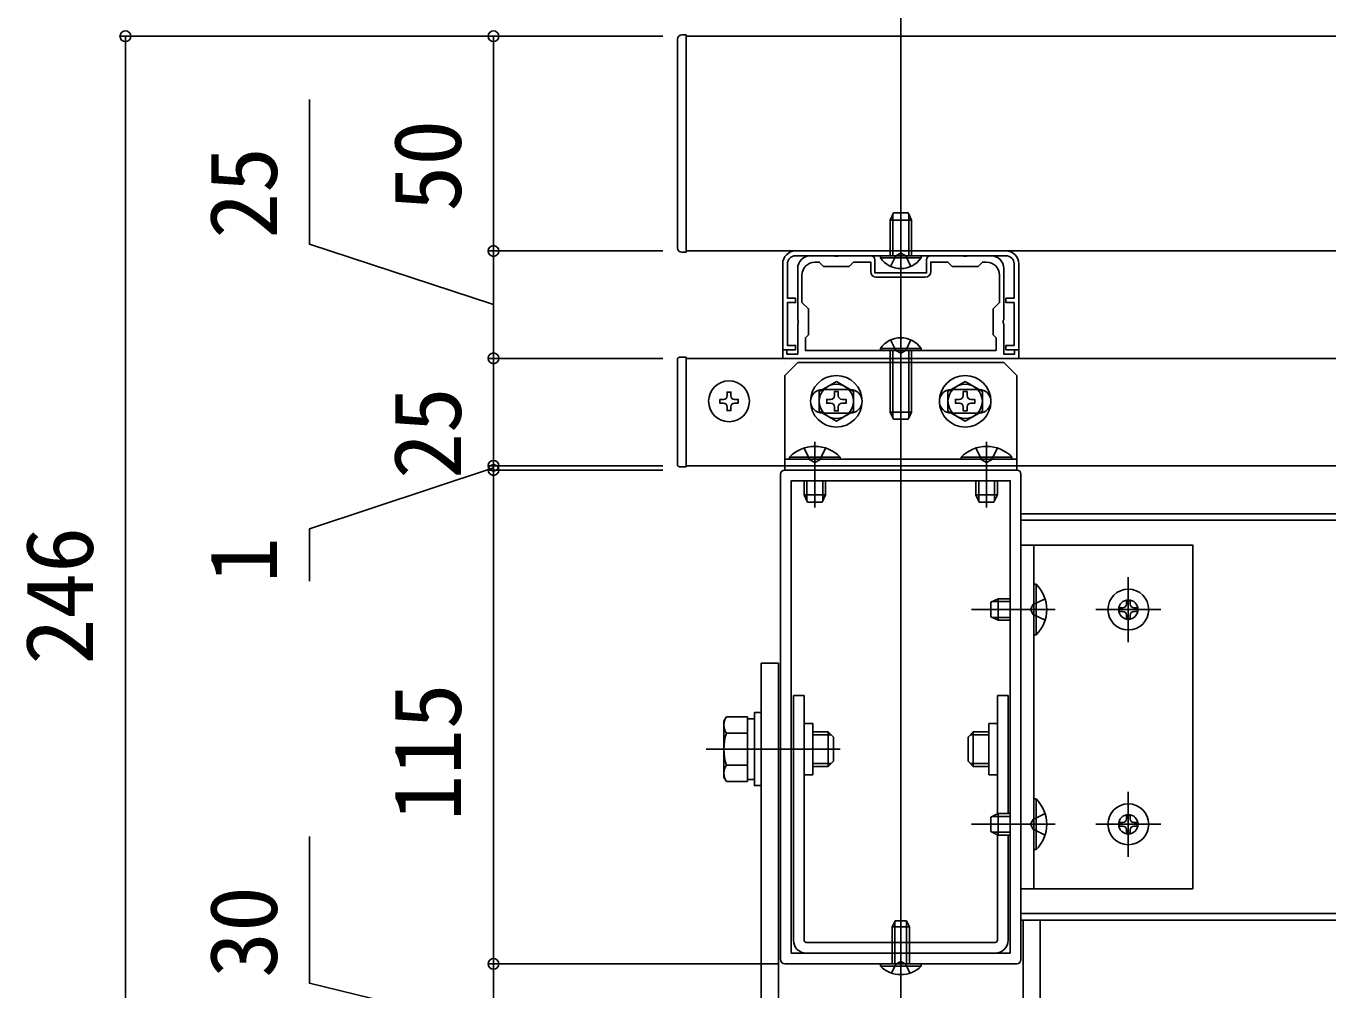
# Model space of a CAD drawing. Units: millimetres, scale not verified. Extents: x -875 to 875, y -1307 to 1299.
# Drawn here: x -147.6 to 65.9, y 817.6 to 974.6 of the extents above; entities that cross this region are included whole.
import ezdxf
from ezdxf.enums import TextEntityAlignment as Align

# ---------------------------------------------------------------- set-up
doc = ezdxf.new("R2010")
doc.units = ezdxf.units.MM
doc.header["$LTSCALE"] = 4
for name, color, linetype in [('0-2_YKK_11', 7, 'Continuous'), ('0-3_YKK_12', 2, 'Continuous'), ('0-4_YKK_13', 4, 'Continuous'), ('0-5_YKK_D', 6, 'Continuous')]:
    doc.layers.add(name, color=color, linetype=linetype)
doc.styles.add('ＭＳ ゴシック', font='')
doc.styles.get('ＭＳ ゴシック').set_extended_font_data('MS Gothic')

msp = doc.modelspace()

# ---------------------------------------------------------------- linework, layer by layer
at = {"layer": '0-2_YKK_11'}
for p, q in [((12.15, 938), (-22.15, 938)), ((-22.15, 937.23), (12.15, 937.23)), ((-8.99, 933.73), (-1.01, 933.73)), ((-24.6, 901.6), (-24.6, 822.5)), ((13.9, 902.3), (-23.9, 902.3)), ((14.6, 822.5), (14.6, 901.6)), ((-23.9, 821.8), (13.9, 821.8))]:
    msp.add_line(p, q, dxfattribs=at)
for points in [[(-24.25, 935.9), (-24.25, 921.9), (-22.15, 921.9), (-22.15, 922.6), (-23.48, 922.6), (-23.48, 929.601), (-22.15, 929.601), (-22.15, 930.301), (-23.48, 930.301), (-23.48, 935.9)], [(-19.7, 937.23), (-15.821, 937.23), (-15.692, 937.146), (-15.308, 937.146), (-15.179, 937.23), (-9.9, 937.23)], [(-19, 936.18), (-18.3, 936.18), (-17.6, 935.48), (-13.4, 935.48), (-12.7, 936.18), (-9.9, 936.18), (-9.9, 934.64)], [(-9.2, 936.53), (-9.2, 934.43), (-0.8, 934.43), (-0.8, 936.53)], [(-0.1, 937.23), (5.179, 937.23), (5.308, 937.146), (5.692, 937.146), (5.821, 937.23), (9.7, 937.23)], [(-0.1, 934.64), (-0.1, 936.18), (2.7, 936.18), (3.4, 935.48), (7.6, 935.48), (8.3, 936.18), (9, 936.18)], [(13.48, 935.9), (13.48, 930.301), (12.15, 930.301), (12.15, 929.601), (13.48, 929.601), (13.48, 922.6), (12.15, 922.6), (12.15, 921.9), (14.25, 921.9), (14.25, 935.9)], [(14.25, 920.5), (-24.25, 920.5), (-24.25, 921.9), (-23.55, 921.9), (-23.55, 921.2), (-21.8, 921.2), (-21.8, 926.129), (-21.716, 926.258), (-21.716, 926.642), (-21.8, 926.771), (-21.8, 935.13)], [(10.54, 921.76), (-20.54, 921.76), (-20.54, 923.86), (-20.05, 924.35), (-20.05, 928.55), (-21.1, 929.6), (-21.1, 934.08)], [(11.1, 934.08), (11.1, 929.6), (10.05, 928.55), (10.05, 924.35), (10.54, 923.86), (10.54, 921.76)], [(11.8, 935.13), (11.8, 926.771), (11.716, 926.642), (11.716, 926.258), (11.8, 926.129), (11.8, 921.2), (13.55, 921.2), (13.55, 921.9), (14.25, 921.9), (14.25, 920.5)]]:
    msp.add_lwpolyline(points, dxfattribs=at)
msp.add_lwpolyline([(12.85, 823.55), (12.85, 900.55), (-22.85, 900.55), (-22.85, 823.55)], close=True, dxfattribs=at)
for centre, radius, start, end in [((-22.15, 935.9), 2.1, 90.00001, 179.99999), ((12.15, 935.9), 2.1, 0.00001, 89.99999), ((-22.15, 935.9), 1.33, 90.00037, 180.00035), ((-19.7, 935.13), 2.1, 90.00001, 179.99999), ((-19, 934.08), 2.1, 90.00001, 179.99999), ((-9.9, 936.53), 0.7, 0.00001, 89.99999), ((-0.1, 936.53), 0.7, 90.00001, 179.99999), ((9, 934.08), 2.1, 0.00001, 89.99999), ((9.7, 935.13), 2.1, 0.00001, 89.99999), ((12.15, 935.9), 1.33, 0.00001, 89.99999), ((-8.99, 934.64), 0.91, 180.00001, 269.99999), ((-1.01, 934.64), 0.91, 270.00001, 359.99999), ((-23.9, 901.6), 0.7, 90.00001, 179.99999), ((13.9, 901.6), 0.7, 0.00001, 89.99999), ((-23.9, 822.5), 0.7, 180.00001, 269.99999), ((13.9, 822.5), 0.7, 270.00001, 359.99999)]:
    msp.add_arc(centre, radius, start, end, dxfattribs=at)
at = {"layer": '0-3_YKK_12'}
for p, q in [((-5, 1024.237), (-5, 688.1)), ((-40, 973), (65.927, 973)), ((-40, 938), (-40, 973)), ((-5, 921.13), (-5, 949.478)), ((-40, 938), (65.927, 938)), ((-40, 920.5), (65.927, 920.5)), ((-40, 920.5), (-40, 903)), ((-40, 903), (65.927, 903)), ((65.927, 895.16), (14.6, 895.16)), ((65.927, 894.11), (14.6, 894.11)), ((65.927, 829.99), (14.6, 829.99)), ((65.927, 828.94), (14.6, 828.94))]:
    msp.add_line(p, q, dxfattribs=at)
at = {"layer": '0-4_YKK_13'}
for p, q in [((-41.4, 938.49), (-41.4, 972.51)), ((-40.7, 973.21), (-40, 973.21)), ((-40, 938), (-40, 973)), ((-6.19, 944.23), (-6.75, 943.04)), ((-6.292, 937.23), (-6.292, 944.013)), ((-6.19, 944.23), (-3.81, 944.23)), ((-3.81, 944.23), (-3.25, 943.04)), ((-3.708, 937.23), (-3.708, 944.013)), ((-3.25, 937.23), (-3.25, 943.04)), ((-8.325, 936.874), (-8.325, 937.23)), ((-8.325, 937.23), (-1.675, 937.23)), ((-5, 927.36), (-5, 907.06)), ((-41.4, 920.325), (-41.4, 903.175)), ((-40, 920.675), (-41.05, 920.675)), ((-40, 902.825), (-40, 920.675)), ((-1.675, 921.76), (-8.325, 921.76)), ((-6.75, 921.76), (-6.75, 911.75)), ((-6.292, 921.76), (-6.292, 910.777)), ((-3.708, 921.76), (-3.708, 910.777)), ((-1.675, 922.116), (-1.675, 921.76)), ((-13.225, 915.425), (-17.775, 915.425)), ((3.225, 915.425), (7.775, 915.425)), ((-33.903, 913.801), (-34.505, 913.801)), ((-32.097, 913.199), (-31.495, 913.199)), ((-6.19, 910.56), (-6.75, 911.75)), ((-3.81, 910.56), (-3.25, 911.75)), ((-13.225, 911.575), (-17.775, 911.575)), ((-3.81, 910.56), (-6.19, 910.56)), ((3.225, 911.575), (7.775, 911.575)), ((-19, 906.917), (-19, 896.21)), ((9, 906.917), (9, 896.21)), ((-23.9, 904.05), (13.9, 904.05)), ((-23.13, 904.406), (-17.25, 904.406)), ((-23.13, 904.05), (-23.13, 904.406)), ((-23.13, 904.05), (-17.25, 904.05)), ((-14.87, 904.406), (-20.75, 904.406)), ((-14.87, 904.05), (-20.75, 904.05)), ((-14.87, 904.05), (-14.87, 904.406)), ((4.87, 904.406), (10.75, 904.406)), ((4.87, 904.05), (4.87, 904.406)), ((4.87, 904.05), (10.75, 904.05)), ((13.13, 904.406), (7.25, 904.406)), ((13.13, 904.05), (7.25, 904.05)), ((13.13, 904.05), (13.13, 904.406)), ((-41.05, 902.825), (-40, 902.825)), ((13.756, 902.3), (-6.956, 902.3)), ((-20.75, 898.24), (-20.75, 900.55)), ((-20.292, 897.267), (-20.292, 900.55)), ((-17.708, 897.267), (-17.708, 900.55)), ((-17.25, 900.55), (-17.25, 898.24)), ((7.25, 898.24), (7.25, 900.55)), ((7.708, 897.267), (7.708, 900.55)), ((10.292, 897.267), (10.292, 900.55)), ((10.75, 900.55), (10.75, 898.24)), ((-20.75, 898.24), (-17.25, 898.24)), ((-20.75, 898.24), (-20.19, 897.05)), ((-17.81, 897.05), (-20.19, 897.05)), ((-17.25, 898.24), (-17.81, 897.05)), ((7.25, 898.24), (10.75, 898.24)), ((7.25, 898.24), (7.81, 897.05)), ((10.19, 897.05), (7.81, 897.05)), ((10.75, 898.24), (10.19, 897.05)), ((16.7, 834.05), (16.7, 890.05)), ((32.1, 874.253), (32.1, 884.847)), ((17.056, 883.68), (16.7, 883.68)), ((16.7, 883.68), (16.7, 875.42)), ((9.7, 880.74), (10.89, 881.3)), ((9.7, 880.74), (9.7, 878.36)), ((12.85, 880.842), (9.917, 880.842)), ((10.89, 881.3), (10.89, 877.8)), ((12.85, 881.3), (10.89, 881.3)), ((31.799, 880.453), (31.799, 881.055)), ((6.547, 879.55), (20.196, 879.55)), ((9.7, 878.36), (10.89, 877.8)), ((12.85, 878.258), (9.917, 878.258)), ((12.85, 877.8), (10.89, 877.8)), ((26.826, 879.55), (37.374, 879.55)), ((32.401, 878.647), (32.401, 878.045)), ((-27.75, 870.8), (-27.75, 814.45)), ((-24.95, 870.8), (-27.75, 870.8)), ((-24.95, 870.8), (-24.95, 814.45)), ((-20.75, 865.55), (-22.5, 865.55)), ((-22.5, 865.55), (-22.5, 825.65)), ((-20.75, 825.65), (-20.75, 865.55)), ((12.5, 865.55), (10.75, 865.55)), ((10.75, 865.55), (10.75, 863.734)), ((10.75, 865.55), (10.75, 846.234)), ((12.5, 846.3), (12.5, 865.55)), ((12.5, 863.8), (12.5, 865.55)), ((-33.84, 861.35), (-33.434, 862.054)), ((-33.84, 852.25), (-33.84, 861.35)), ((-29.99, 862.054), (-33.434, 862.054)), ((-29.99, 851.546), (-29.99, 862.054)), ((-19.35, 861), (-20.75, 861)), ((-19.35, 861), (-19.35, 852.6)), ((9.35, 861), (9.35, 852.6)), ((9.35, 861), (10.75, 861)), ((-29.99, 859.427), (-33.434, 859.427)), ((-29.99, 854), (-29.99, 859.6)), ((-19.35, 859.6), (-16.83, 859.6)), ((-16.376, 859.146), (-19.35, 859.146)), ((-16.83, 859.6), (-16.83, 854)), ((-15.99, 858.76), (-16.83, 859.6)), ((-15.99, 858.76), (-15.99, 854.84)), ((5.99, 858.76), (6.83, 859.6)), ((5.99, 858.76), (5.99, 854.84)), ((6.376, 859.146), (9.35, 859.146)), ((6.83, 859.6), (6.83, 854)), ((9.35, 859.6), (6.83, 859.6)), ((-36.706, 856.8), (-14.874, 856.8)), ((-29.99, 854.173), (-33.434, 854.173)), ((-16.376, 854.454), (-19.35, 854.454)), ((-15.99, 854.84), (-16.83, 854)), ((5.99, 854.84), (6.83, 854)), ((6.376, 854.454), (9.35, 854.454)), ((-33.84, 852.25), (-33.434, 851.546)), ((-19.35, 852.6), (-20.75, 852.6)), ((-16.83, 854), (-19.35, 854)), ((6.83, 854), (9.35, 854)), ((9.35, 852.6), (10.75, 852.6)), ((-29.99, 851.546), (-33.434, 851.546)), ((32.1, 839.253), (32.1, 849.847)), ((17.056, 848.68), (16.7, 848.68)), ((16.7, 848.68), (16.7, 840.42)), ((9.7, 845.74), (10.89, 846.3)), ((9.7, 845.74), (9.7, 843.36)), ((12.85, 845.842), (9.917, 845.842)), ((10.89, 846.3), (10.89, 842.8)), ((12.85, 846.3), (10.89, 846.3)), ((31.799, 845.453), (31.799, 846.055)), ((6.547, 844.55), (20.196, 844.55)), ((9.7, 843.36), (10.89, 842.8)), ((26.826, 844.55), (37.374, 844.55)), ((32.401, 843.647), (32.401, 843.045)), ((12.85, 843.258), (9.917, 843.258)), ((10.75, 842.866), (10.75, 825.65)), ((12.85, 842.8), (10.89, 842.8)), ((12.5, 825.65), (12.5, 842.8)), ((-5.91, 828.8), (-6.4, 827.82)), ((-5.91, 828.8), (-4.09, 828.8)), ((-4.09, 828.8), (-3.6, 827.82)), ((14.95, 814.45), (14.95, 828.94)), ((17.75, 814.45), (17.75, 828.94)), ((10.4, 825.3), (-20.4, 825.3)), ((-20.4, 823.55), (10.4, 823.55)), ((-8.325, 821.444), (-8.325, 821.8)), ((-8.325, 821.8), (-1.675, 821.8))]:
    msp.add_line(p, q, dxfattribs=at)
for points in [[(-40, 973.21), (-40, 937.79), (-40.7, 937.79)], [(-6.75, 937.23), (-6.75, 943.04), (-3.25, 943.04)], [(-6.645, 935.48), (-5.802, 937.209), (-5, 937.635)], [(-3.355, 935.48), (-4.199, 937.209), (-5, 937.635)], [(-8.325, 936.874), (-1.675, 936.874), (-1.675, 937.23)], [(-6.645, 923.51), (-5.802, 921.781), (-5, 921.355)], [(-3.355, 923.51), (-4.199, 921.781), (-5, 921.355)], [(-1.675, 922.116), (-8.325, 922.116), (-8.325, 921.76)], [(-3.25, 921.76), (-3.25, 911.75), (-6.75, 911.75)], [(-32.699, 914.403), (-32.699, 915.005), (-33.301, 915.005), (-33.301, 914.403)], [(-15.808, 914.424), (-15.808, 915.075), (-15.192, 915.075), (-15.192, 914.424)], [(5.808, 914.424), (5.808, 915.075), (5.192, 915.075), (5.192, 914.424)], [(-34.505, 913.801), (-34.505, 913.199), (-33.903, 913.199)], [(-33.301, 912.597), (-33.301, 911.995), (-32.699, 911.995), (-32.699, 912.597)], [(-31.495, 913.199), (-31.495, 913.801), (-32.097, 913.801)], [(-16.424, 913.192), (-17.075, 913.192), (-17.075, 913.808), (-16.424, 913.808)], [(-15.192, 912.576), (-15.192, 911.925), (-15.808, 911.925), (-15.808, 912.576)], [(-14.576, 913.808), (-13.925, 913.808), (-13.925, 913.192), (-14.576, 913.192)], [(4.576, 913.808), (3.925, 913.808), (3.925, 913.192), (4.576, 913.192)], [(5.192, 912.576), (5.192, 911.925), (5.808, 911.925), (5.808, 912.576)], [(6.424, 913.192), (7.075, 913.192), (7.075, 913.808), (6.424, 913.808)], [(-20.75, 905.878), (-19.802, 903.933), (-19, 903.507)], [(-17.25, 905.878), (-18.199, 903.933), (-19, 903.507)], [(7.25, 905.878), (8.198, 903.933), (9, 903.507)], [(10.75, 905.878), (9.801, 903.933), (9, 903.507)], [(17.056, 883.68), (17.056, 875.42), (16.7, 875.42)], [(18.528, 881.3), (16.583, 880.351), (16.157, 879.55)], [(31.197, 879.249), (30.595, 879.249), (30.595, 879.851), (31.197, 879.851)], [(31.799, 881.055), (32.401, 881.055), (32.401, 880.453)], [(33.003, 879.851), (33.605, 879.851), (33.605, 879.249), (33.003, 879.249)], [(18.528, 877.8), (16.583, 878.748), (16.157, 879.55)], [(32.401, 878.045), (31.799, 878.045), (31.799, 878.647)], [(17.056, 848.68), (17.056, 840.42), (16.7, 840.42)], [(18.528, 846.3), (16.583, 845.351), (16.157, 844.55)], [(31.799, 846.055), (32.401, 846.055), (32.401, 845.453)], [(18.528, 842.8), (16.583, 843.748), (16.157, 844.55)], [(31.197, 844.249), (30.595, 844.249), (30.595, 844.851), (31.197, 844.851)], [(32.401, 843.045), (31.799, 843.045), (31.799, 843.647)], [(33.003, 844.851), (33.605, 844.851), (33.605, 844.249), (33.003, 844.249)], [(-5.942, 821.8), (-5.942, 825.65), (-5.942, 828.736)], [(-4.058, 821.8), (-4.058, 825.65), (-4.058, 828.736)], [(-6.4, 821.8), (-6.4, 825.65), (-6.4, 827.82), (-3.6, 827.82)], [(-3.6, 821.8), (-3.6, 825.65), (-3.6, 827.82)], [(-6.505, 820.3), (-5.802, 821.742), (-5, 822.168)], [(-3.495, 820.3), (-4.199, 821.742), (-5, 822.168)], [(-8.325, 821.444), (-1.675, 821.444), (-1.675, 821.8)]]:
    msp.add_lwpolyline(points, dxfattribs=at)
for points in [[(11.8, 919.8), (-21.8, 919.8), (-23.9, 917.7), (-23.9, 902.3), (13.9, 902.3), (13.9, 917.7)], [(-15.5, 916.733), (-12.7, 915.117), (-12.7, 911.883), (-15.5, 910.267), (-18.3, 911.883), (-18.3, 915.117)], [(5.5, 916.733), (2.7, 915.117), (2.7, 911.883), (5.5, 910.267), (8.3, 911.883), (8.3, 915.117)], [(14.6, 834.05), (14.6, 890.05), (42.6, 890.05), (42.6, 834.05)], [(-27.75, 862.75), (-27.75, 850.85), (-28.87, 850.85), (-28.87, 862.75)], [(-28.87, 861.735), (-28.87, 851.865), (-29.99, 851.865), (-29.99, 861.735)]]:
    msp.add_lwpolyline(points, close=True, dxfattribs=at)
for centre, radius in [((-33, 913.5), 3.325), ((-15.5, 913.5), 4.2), ((-15.5, 913.5), 2.8), ((5.5, 913.5), 4.2), ((5.5, 913.5), 2.8), ((32.1, 879.55), 3.325), ((32.1, 879.55), 1.575), ((32.1, 844.55), 3.325), ((32.1, 844.55), 1.575)]:
    msp.add_circle(centre, radius, dxfattribs=at)
for centre, radius, start, end in [((-40.7, 972.51), 0.7, 90, 180), ((-40.7, 938.49), 0.7, 180, 270), ((-5, 939.172), 4.042, 214.65097, 325.34903), ((-5, 919.818), 4.042, 34.65097, 145.34903), ((-41.05, 920.325), 0.35, 90, 180), ((-33.903, 914.403), 0.602, 270, 0), ((-32.097, 914.403), 0.602, 180, 270), ((-17.775, 913.5), 1.925, 90, 180), ((-16.424, 914.424), 0.616, 270, 0), ((-14.576, 914.424), 0.616, 180, 270), ((-13.225, 913.5), 1.925, 0, 90), ((3.225, 913.5), 1.925, 90, 180), ((4.576, 914.424), 0.616, 270, 0), ((6.424, 914.424), 0.616, 180, 270), ((7.775, 913.5), 1.925, 0, 90), ((-33.903, 912.597), 0.602, 0, 90), ((-32.097, 912.597), 0.602, 90, 180), ((-17.775, 913.5), 1.925, 180, 270), ((-16.424, 912.576), 0.616, 0, 90), ((-14.576, 912.576), 0.616, 90, 180), ((-13.225, 913.5), 1.925, 270, 0), ((3.225, 913.5), 1.925, 180, 270), ((4.576, 912.576), 0.616, 0, 90), ((6.424, 912.576), 0.616, 90, 180), ((7.775, 913.5), 1.925, 270, 0), ((-19, 900.387), 5.763, 44.2189, 135.7811), ((9, 900.387), 5.763, 44.2189, 135.7811), ((-41.05, 903.175), 0.35, 180, 270), ((13.037, 879.55), 5.763, 314.2189, 45.7811), ((31.197, 880.453), 0.602, 270, 0), ((33.003, 880.453), 0.602, 180, 270), ((31.197, 878.647), 0.602, 0, 90), ((33.003, 878.647), 0.602, 90, 180), ((-31.514, 860.74), 2.326, 145.61575, 214.38425), ((-25.146, 856.8), 8.694, 162.41205, 197.58795), ((-31.514, 852.86), 2.326, 145.61575, 214.38425), ((13.037, 844.55), 5.763, 314.2189, 45.7811), ((31.197, 845.453), 0.602, 270, 0), ((31.197, 843.647), 0.602, 0, 90), ((33.003, 845.453), 0.602, 180, 270), ((33.003, 843.647), 0.602, 90, 180), ((-20.4, 825.65), 2.1, 180, 270), ((-20.4, 825.65), 0.35, 180, 270), ((10.4, 825.65), 2.1, 270, 0), ((10.4, 825.65), 0.35, 270, 0), ((-5, 824.713), 4.663, 224.51496, 315.48504)]:
    msp.add_arc(centre, radius, start, end, dxfattribs=at)
at = {"layer": '0-5_YKK_D'}
for p, q in [((-43.8, 973), (-132.4, 973)), ((-131.4, 973), (-131.4, 800.8)), ((-43.8, 973), (-72.4, 973)), ((-71.4, 973), (-71.4, 938)), ((-43.8, 938), (-72.4, 938)), ((-43.8, 938), (-72.4, 938)), ((-71.4, 938), (-71.4, 920.5)), ((-43.8, 920.5), (-72.4, 920.5)), ((-43.8, 920.5), (-72.4, 920.5)), ((-71.4, 920.5), (-71.4, 903)), ((-71.4, 903), (-71.4, 906.5)), ((-43.8, 903), (-72.4, 903)), ((-43.8, 903), (-72.4, 903)), ((-43.8, 902.3), (-72.4, 902.3)), ((-43.8, 902.3), (-72.4, 902.3)), ((-71.4, 903), (-71.4, 902.3)), ((-71.4, 903), (-71.4, 902.3)), ((-71.4, 902.3), (-71.4, 821.8)), ((-71.4, 902.3), (-71.4, 898.8)), ((-24.9, 821.8), (-72.4, 821.8)), ((-43.8, 821.8), (-72.4, 821.8)), ((-71.4, 821.8), (-71.4, 800.8))]:
    msp.add_line(p, q, dxfattribs=at)
for points in [[(-71.4, 929.25), (-101.4, 939.099), (-101.4, 962.701)], [(-71.4, 902.65), (-101.4, 892.697), (-101.4, 884.18)], [(-71.4, 811.3), (-101.4, 818.632), (-101.4, 842.576)]]:
    msp.add_lwpolyline(points, dxfattribs=at)
for centre in [(-131.4, 973), (-71.4, 973), (-71.4, 938), (-71.4, 938), (-71.4, 920.5), (-71.4, 920.5), (-71.4, 903), (-71.4, 903), (-71.4, 902.3), (-71.4, 902.3), (-71.4, 821.8), (-71.4, 821.8)]:
    msp.add_circle(centre, 0.875, dxfattribs=at)

# ---------------------------------------------------------------- texts
at = {"layer": '0-5_YKK_D', "style": 'ＭＳ ゴシック'}
for s, p in [('50', (-73.4, 944.42)), ('25', (-103.4, 939.991)), ('25', (-73.4, 900.841)), ('246', (-133.4, 870.579)), ('1', (-103.4, 883.879)), ('115', (-73.4, 845.09)), ('30', (-103.4, 819.524))]:
    msp.add_text(s, height=11, rotation=90, dxfattribs=at).set_placement(p, align=Align.BOTTOM_LEFT)

doc.saveas('drawing.dxf')
